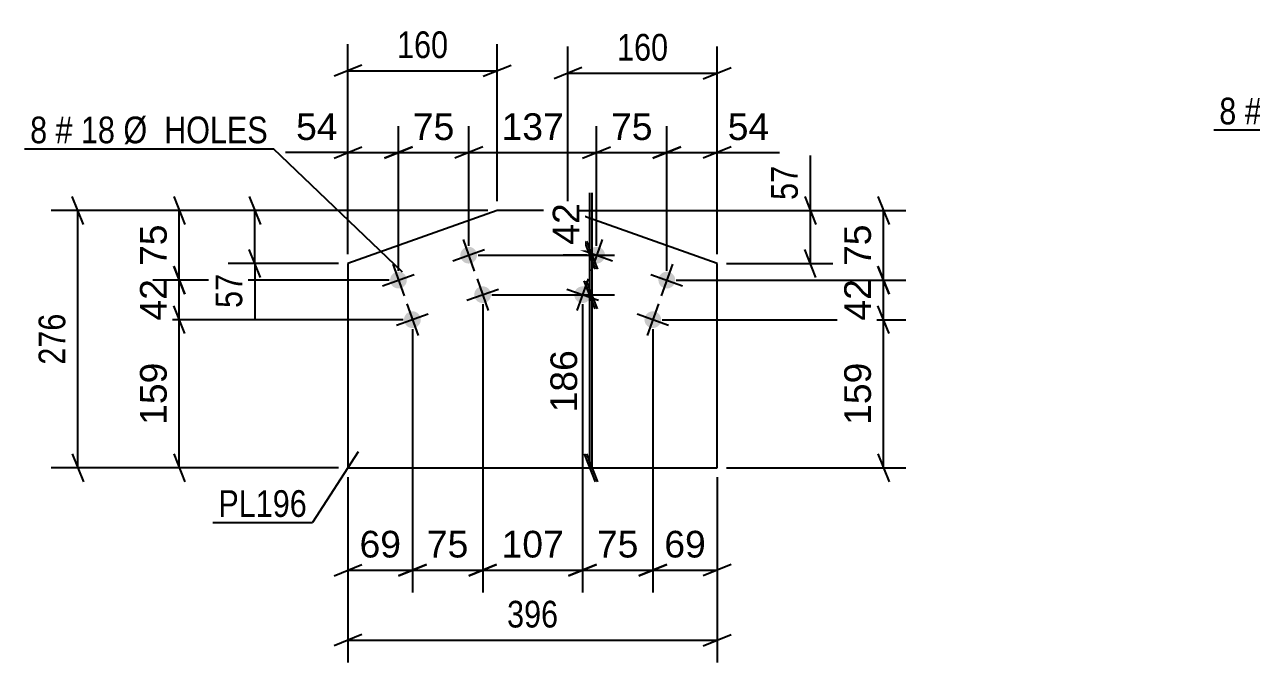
# Model space of a CAD drawing. Header units: millimetres. Extents: x 0 to 1189, y 0 to 841.
# Drawn here: x 307.3 to 439, y 211.9 to 280.4 of the extents above; entities that cross this region are included whole.
import ezdxf

# ---------------------------------------------------------------- set-up
doc = ezdxf.new("R2010")
doc.units = ezdxf.units.MM
doc.styles.add('Arial', font='ARIAL.TTF', dxfattribs={"height": 0.2})
doc.styles.add('Arial Narrow', font='ARIALN.TTF', dxfattribs={"height": 0.2})

# ---------------------------------------------------------------- blocks, each defined once
blk = doc.blocks.new('Bolt-203773696-2159 - 2133')
at = {"linetype": 'Continuous'}
for points in [[(355.82, 255.95, -1), (354.13, 255.35, -1)], [(348.28, 253.28, -1), (346.59, 252.67, -1)], [(357.33, 251.71, -1), (355.63, 251.11, -1)], [(349.79, 249.03, -1), (348.09, 248.43, -1)]]:
    blk.add_hatch(color=1, dxfattribs=at).paths.add_polyline_path(points)
at = {"color": 1, "linetype": 'Continuous'}
for p, q in [((354.37, 257.35), (355.58, 253.95)), ((353.28, 255.05), (356.67, 256.25)), ((346.83, 254.67), (348.04, 251.28)), ((345.74, 252.37), (349.13, 253.58)), ((355.88, 253.1), (357.08, 249.71)), ((354.78, 250.81), (358.18, 252.01)), ((348.34, 250.43), (349.54, 247.04)), ((347.24, 248.13), (350.64, 249.34))]:
    blk.add_line(p, q, dxfattribs=at)
blk = doc.blocks.new('Part-203773696-2149 - 2133')
at = {"color": 2, "linetype": 'Continuous'}
for p, q in [((358.05, 260.45), (342.02, 254.77)), ((365.64, 260.45), (358.05, 260.45)), ((381.66, 254.77), (365.64, 260.45)), ((342.02, 254.77), (342.02, 232.83)), ((381.66, 232.83), (381.66, 254.77)), ((342.02, 232.83), (381.66, 232.83))]:
    blk.add_line(p, q, dxfattribs=at)
blk = doc.blocks.new('Bolt-203773696-2154 - 2133')
at = {"linetype": 'Continuous'}
for points in [[(369.56, 255.35, -1), (367.86, 255.95, -1)], [(377.1, 252.67, -1), (375.4, 253.28, -1)], [(368.05, 251.11, -1), (366.36, 251.71, -1)], [(375.59, 248.43, -1), (373.9, 249.03, -1)]]:
    blk.add_hatch(color=1, dxfattribs=at).paths.add_polyline_path(points)
at = {"color": 1, "linetype": 'Continuous'}
for p, q in [((369.31, 257.35), (368.11, 253.95)), ((367.01, 256.25), (370.41, 255.05)), ((376.85, 254.67), (375.65, 251.28)), ((367.81, 253.1), (366.6, 249.71)), ((374.55, 253.58), (377.95, 252.37)), ((365.51, 252.01), (368.9, 250.81)), ((375.35, 250.43), (374.14, 247.04)), ((373.05, 249.34), (376.44, 248.13))]:
    blk.add_line(p, q, dxfattribs=at)
blk = doc.blocks.new('StraightDimension-203773696-2223 - 2133')
at = {"color": 7, "linetype": 'Continuous'}
for p, q in [((356.48, 250.41), (356.48, 219.46)), ((367.2, 250.41), (367.2, 219.46)), ((354.98, 221.26), (357.98, 222.46)), ((356.48, 221.86), (367.2, 221.86)), ((368.7, 222.46), (365.7, 221.26))]:
    blk.add_line(p, q, dxfattribs=at)
at = {"color": 0}
blk.add_wipeout([(365.78, 222.61), (365.78, 226.81), (357.91, 226.81), (357.91, 222.61)], dxfattribs=at)
at = {"color": 3, "style": 'Arial'}
blk.add_text('107', height=2.865, dxfattribs=at).set_placement((358.51, 223.21))
blk = doc.blocks.new('StraightDimension-203773696-2185 - 2133')
at = {"color": 7, "linetype": 'Continuous'}
for p, q in [((368.82, 249.91), (367.62, 252.91)), ((357.48, 251.41), (370.62, 251.41)), ((368.22, 232.83), (368.22, 251.41)), ((367.62, 234.33), (368.82, 231.33)), ((362.84, 232.83), (370.62, 232.83))]:
    blk.add_line(p, q, dxfattribs=at)
at = {"color": 0}
blk.add_wipeout([(367.47, 246.05), (363.27, 246.05), (363.27, 238.18), (367.47, 238.18)], dxfattribs=at)
at = {"color": 3, "style": 'Arial'}
blk.add_text('186', height=2.865, rotation=90.0002, dxfattribs=at).set_placement((366.87, 238.78))
blk = doc.blocks.new('StraightDimension-203773696-2161 - 2133')
at = {"color": 7, "linetype": 'Continuous'}
for p, q in [((368.57, 249.91), (367.37, 252.91)), ((367.97, 232.83), (367.97, 251.41)), ((368.2, 251.41), (370.37, 251.41)), ((367.37, 234.33), (368.57, 231.33)), ((362.84, 232.83), (370.37, 232.83))]:
    blk.add_line(p, q, dxfattribs=at)
at = {"color": 0}
blk.add_wipeout([(367.22, 246.05), (363.02, 246.05), (363.02, 238.18), (367.22, 238.18)], dxfattribs=at)
at = {"color": 3, "style": 'Arial'}
blk.add_text('186', height=2.865, rotation=90.0002, dxfattribs=at).set_placement((366.62, 238.78))
blk = doc.blocks.new('StraightDimension-203773696-2209 - 2133')
at = {"color": 7, "linetype": 'Continuous'}
for p, q in [((348.94, 247.73), (348.94, 219.46)), ((342.02, 231.83), (342.02, 219.46)), ((340.52, 221.26), (343.52, 222.46)), ((342.02, 221.86), (348.94, 221.86)), ((350.44, 222.46), (347.44, 221.26))]:
    blk.add_line(p, q, dxfattribs=at)
at = {"color": 0}
blk.add_wipeout([(348.31, 222.61), (348.31, 226.81), (342.66, 226.81), (342.66, 222.61)], dxfattribs=at)
at = {"color": 3, "style": 'Arial'}
blk.add_text('69', height=2.865, dxfattribs=at).set_placement((343.26, 223.21))
blk = doc.blocks.new('StraightDimension-203773696-2332 - 2133')
at = {"color": 7, "linetype": 'Continuous'}
for p, q in [((376.25, 253.98), (376.25, 269.51)), ((381.66, 255.77), (381.66, 269.51)), ((374.75, 266.06), (377.75, 267.26)), ((376.25, 266.66), (381.66, 266.66)), ((383.16, 267.26), (380.16, 266.06)), ((381.66, 266.66), (388.36, 266.66)), ((381.66, 266.66), (388.36, 266.66))]:
    blk.add_line(p, q, dxfattribs=at)
at = {"color": 0}
blk.add_wipeout([(387.83, 267.41), (387.83, 271.61), (382.19, 271.61), (382.19, 267.41)], dxfattribs=at)
at = {"color": 3, "style": 'Arial'}
blk.add_text('54', height=2.865, dxfattribs=at).set_placement((382.79, 268.01))
blk = doc.blocks.new('StraightDimension-203773696-2302 - 2133')
at = {"color": 7, "linetype": 'Continuous'}
for p, q in [((347.44, 253.98), (347.44, 269.51)), ((354.98, 256.65), (354.98, 269.51)), ((345.94, 266.06), (348.94, 267.26)), ((347.44, 266.66), (354.98, 266.66)), ((356.48, 267.26), (353.48, 266.06))]:
    blk.add_line(p, q, dxfattribs=at)
at = {"color": 0}
blk.add_wipeout([(354.03, 267.41), (354.03, 271.61), (348.38, 271.61), (348.38, 267.41)], dxfattribs=at)
at = {"color": 3, "style": 'Arial'}
blk.add_text('75', height=2.865, dxfattribs=at).set_placement((348.98, 268.01))
blk = doc.blocks.new('StraightDimension-203773696-2174 - 2133')
at = {"color": 7, "linetype": 'Continuous'}
for p, q in [((367.97, 255.65), (367.97, 262.35)), ((367.97, 255.65), (367.97, 262.35)), ((367.37, 257.15), (368.57, 254.15)), ((367.71, 255.65), (365.12, 255.65)), ((367.97, 251.41), (367.97, 255.65)), ((368.57, 249.91), (367.37, 252.91)), ((368.2, 251.41), (370.37, 251.41))]:
    blk.add_line(p, q, dxfattribs=at)
at = {"color": 0}
blk.add_wipeout([(367.22, 261.82), (363.02, 261.82), (363.02, 256.17), (367.22, 256.17)], dxfattribs=at)
at = {"color": 3, "style": 'Arial'}
blk.add_text('42', height=2.865, rotation=90.0002, dxfattribs=at).set_placement((366.62, 256.77))
blk = doc.blocks.new('StraightDimension-203773696-2198 - 2133')
at = {"color": 7, "linetype": 'Continuous'}
for p, q in [((368.22, 255.65), (368.22, 262.35)), ((368.22, 255.65), (368.22, 262.35)), ((367.62, 257.15), (368.82, 254.15)), ((355.98, 255.65), (370.62, 255.65)), ((368.22, 251.41), (368.22, 255.65)), ((368.82, 249.91), (367.62, 252.91)), ((357.48, 251.41), (370.62, 251.41))]:
    blk.add_line(p, q, dxfattribs=at)
at = {"color": 0}
blk.add_wipeout([(367.47, 261.82), (363.27, 261.82), (363.27, 256.17), (367.47, 256.17)], dxfattribs=at)
at = {"color": 3, "style": 'Arial'}
blk.add_text('42', height=2.865, rotation=90.0002, dxfattribs=at).set_placement((366.87, 256.77))
blk = doc.blocks.new('StraightDimension-203773696-2215 - 2133')
at = {"color": 7, "linetype": 'Continuous'}
for p, q in [((356.48, 250.41), (356.48, 219.46)), ((348.94, 247.73), (348.94, 219.46)), ((347.44, 221.26), (350.44, 222.46)), ((348.94, 221.86), (356.48, 221.86)), ((357.98, 222.46), (354.98, 221.26))]:
    blk.add_line(p, q, dxfattribs=at)
at = {"color": 0}
blk.add_wipeout([(355.53, 222.61), (355.53, 226.81), (349.89, 226.81), (349.89, 222.61)], dxfattribs=at)
at = {"color": 3, "style": 'Arial'}
blk.add_text('75', height=2.865, dxfattribs=at).set_placement((350.49, 223.21))
blk = doc.blocks.new('StraightDimension-203773696-2231 - 2133')
at = {"color": 7, "linetype": 'Continuous'}
for p, q in [((367.2, 250.41), (367.2, 219.46)), ((374.74, 247.73), (374.74, 219.46)), ((365.7, 221.26), (368.7, 222.46)), ((367.2, 221.86), (374.74, 221.86)), ((376.24, 222.46), (373.24, 221.26))]:
    blk.add_line(p, q, dxfattribs=at)
at = {"color": 0}
blk.add_wipeout([(373.8, 222.61), (373.8, 226.81), (368.15, 226.81), (368.15, 222.61)], dxfattribs=at)
at = {"color": 3, "style": 'Arial'}
blk.add_text('75', height=2.865, dxfattribs=at).set_placement((368.75, 223.21))
blk = doc.blocks.new('StraightDimension-203773696-2239 - 2133')
at = {"color": 7, "linetype": 'Continuous'}
for p, q in [((374.74, 247.73), (374.74, 219.46)), ((381.66, 231.83), (381.66, 219.46)), ((373.24, 221.26), (376.24, 222.46)), ((374.74, 221.86), (381.66, 221.86)), ((383.16, 222.46), (380.16, 221.26))]:
    blk.add_line(p, q, dxfattribs=at)
at = {"color": 0}
blk.add_wipeout([(381.03, 222.61), (381.03, 226.81), (375.38, 226.81), (375.38, 222.61)], dxfattribs=at)
at = {"color": 3, "style": 'Arial'}
blk.add_text('69', height=2.865, dxfattribs=at).set_placement((375.98, 223.21))
blk = doc.blocks.new('StraightDimension-203773696-2246 - 2133')
at = {"color": 7, "linetype": 'Continuous'}
for p, q in [((400.11, 247.23), (398.91, 250.23)), ((375.74, 248.73), (401.91, 248.73)), ((399.51, 232.83), (399.51, 248.73)), ((398.91, 234.33), (400.11, 231.33)), ((382.66, 232.83), (401.91, 232.83))]:
    blk.add_line(p, q, dxfattribs=at)
at = {"color": 0}
blk.add_wipeout([(398.76, 244.72), (394.56, 244.72), (394.56, 236.84), (398.76, 236.84)], dxfattribs=at)
at = {"color": 3, "style": 'Arial'}
blk.add_text('159', height=2.865, rotation=90.0002, dxfattribs=at).set_placement((398.16, 237.44))
blk = doc.blocks.new('StraightDimension-203773696-2379 - 2133')
at = {"color": 7, "linetype": 'Continuous'}
for p, q in [((313.62, 258.95), (312.42, 261.95)), ((357.05, 260.45), (310.17, 260.45)), ((313.02, 232.83), (313.02, 260.45)), ((312.42, 234.33), (313.62, 231.33)), ((341.02, 232.83), (310.17, 232.83))]:
    blk.add_line(p, q, dxfattribs=at)
at = {"color": 0}
blk.add_wipeout([(312.27, 249.98), (308.07, 249.98), (308.07, 243.3), (312.27, 243.3)], dxfattribs=at)
at = {"color": 3, "style": 'Arial Narrow'}
blk.add_text('276', height=2.863, rotation=90.0002, dxfattribs=at).set_placement((311.67, 243.9))
blk = doc.blocks.new('StraightDimension-203773696-2252 - 2133')
at = {"color": 7, "linetype": 'Continuous'}
for p, q in [((398.91, 254.48), (400.11, 251.48)), ((377.25, 252.98), (401.91, 252.98)), ((399.51, 248.73), (399.51, 252.98)), ((400.11, 247.23), (398.91, 250.23)), ((375.74, 248.73), (401.91, 248.73))]:
    blk.add_line(p, q, dxfattribs=at)
at = {"color": 0}
blk.add_wipeout([(398.76, 253.68), (394.56, 253.68), (394.56, 248.03), (398.76, 248.03)], dxfattribs=at)
at = {"color": 3, "style": 'Arial'}
blk.add_text('42', height=2.865, rotation=90.0002, dxfattribs=at).set_placement((398.16, 248.63))
blk = doc.blocks.new('StraightDimension-203773696-2260 - 2133')
at = {"color": 7, "linetype": 'Continuous'}
for p, q in [((398.91, 261.95), (400.11, 258.95)), ((366.64, 260.45), (401.91, 260.45)), ((399.51, 252.98), (399.51, 260.45)), ((400.11, 251.48), (398.91, 254.48)), ((377.25, 252.98), (401.91, 252.98))]:
    blk.add_line(p, q, dxfattribs=at)
at = {"color": 0}
blk.add_wipeout([(398.76, 259.54), (394.56, 259.54), (394.56, 253.89), (398.76, 253.89)], dxfattribs=at)
at = {"color": 3, "style": 'Arial'}
blk.add_text('75', height=2.865, rotation=90.0002, dxfattribs=at).set_placement((398.16, 254.49))
blk = doc.blocks.new('StraightDimension-203773696-2269 - 2133')
at = {"color": 7, "linetype": 'Continuous'}
for p, q in [((324.51, 247.23), (323.31, 250.23)), ((347.94, 248.73), (321.06, 248.73)), ((323.91, 232.83), (323.91, 248.73)), ((323.31, 234.33), (324.51, 231.33)), ((341.02, 232.83), (321.06, 232.83))]:
    blk.add_line(p, q, dxfattribs=at)
at = {"color": 0}
blk.add_wipeout([(323.16, 244.72), (318.96, 244.72), (318.96, 236.84), (323.16, 236.84)], dxfattribs=at)
at = {"color": 3, "style": 'Arial'}
blk.add_text('159', height=2.865, rotation=90.0002, dxfattribs=at).set_placement((322.56, 237.44))
blk = doc.blocks.new('StraightDimension-203773696-2275 - 2133')
at = {"color": 7, "linetype": 'Continuous'}
for p, q in [((323.31, 254.48), (324.51, 251.48)), ((346.44, 252.98), (321.06, 252.98)), ((323.91, 248.73), (323.91, 252.98)), ((324.51, 247.23), (323.31, 250.23)), ((347.94, 248.73), (321.06, 248.73))]:
    blk.add_line(p, q, dxfattribs=at)
at = {"color": 0}
blk.add_wipeout([(323.16, 253.68), (318.96, 253.68), (318.96, 248.03), (323.16, 248.03)], dxfattribs=at)
at = {"color": 3, "style": 'Arial'}
blk.add_text('42', height=2.865, rotation=90.0002, dxfattribs=at).set_placement((322.56, 248.63))
blk = doc.blocks.new('StraightDimension-203773696-2283 - 2133')
at = {"color": 7, "linetype": 'Continuous'}
for p, q in [((323.31, 261.95), (324.51, 258.95)), ((357.05, 260.45), (321.06, 260.45)), ((323.91, 252.98), (323.91, 260.45)), ((324.51, 251.48), (323.31, 254.48)), ((346.44, 252.98), (321.06, 252.98))]:
    blk.add_line(p, q, dxfattribs=at)
at = {"color": 0}
blk.add_wipeout([(323.16, 259.54), (318.96, 259.54), (318.96, 253.89), (323.16, 253.89)], dxfattribs=at)
at = {"color": 3, "style": 'Arial'}
blk.add_text('75', height=2.865, rotation=90.0002, dxfattribs=at).set_placement((322.56, 254.49))
blk = doc.blocks.new('StraightDimension-203773696-2292 - 2133')
at = {"color": 7, "linetype": 'Continuous'}
for p, q in [((342.02, 255.77), (342.02, 269.51)), ((347.44, 253.98), (347.44, 269.51)), ((342.02, 266.66), (335.33, 266.66)), ((342.02, 266.66), (335.33, 266.66)), ((340.52, 266.06), (343.52, 267.26)), ((342.02, 266.66), (347.44, 266.66)), ((348.94, 267.26), (345.94, 266.06))]:
    blk.add_line(p, q, dxfattribs=at)
at = {"color": 0}
blk.add_wipeout([(341.5, 267.41), (341.5, 271.61), (335.85, 271.61), (335.85, 267.41)], dxfattribs=at)
at = {"color": 3, "style": 'Arial'}
blk.add_text('54', height=2.865, dxfattribs=at).set_placement((336.45, 268.01))
blk = doc.blocks.new('StraightDimension-203773696-2312 - 2133')
at = {"color": 7, "linetype": 'Continuous'}
for p, q in [((354.98, 256.65), (354.98, 269.51)), ((368.71, 256.65), (368.71, 269.51)), ((356.48, 267.26), (353.48, 266.06)), ((354.98, 266.66), (368.71, 266.66)), ((367.21, 266.06), (370.21, 267.26))]:
    blk.add_line(p, q, dxfattribs=at)
at = {"color": 0}
blk.add_wipeout([(365.78, 267.41), (365.78, 271.61), (357.91, 271.61), (357.91, 267.41)], dxfattribs=at)
at = {"color": 3, "style": 'Arial'}
blk.add_text('137', height=2.865, dxfattribs=at).set_placement((358.51, 268.01))
blk = doc.blocks.new('StraightDimension-203773696-2322 - 2133')
at = {"color": 7, "linetype": 'Continuous'}
for p, q in [((368.71, 256.65), (368.71, 269.51)), ((376.25, 253.98), (376.25, 269.51)), ((367.21, 266.06), (370.21, 267.26)), ((368.71, 266.66), (376.25, 266.66)), ((377.75, 267.26), (374.75, 266.06))]:
    blk.add_line(p, q, dxfattribs=at)
at = {"color": 0}
blk.add_wipeout([(375.3, 267.41), (375.3, 271.61), (369.66, 271.61), (369.66, 267.41)], dxfattribs=at)
at = {"color": 3, "style": 'Arial'}
blk.add_text('75', height=2.865, dxfattribs=at).set_placement((370.26, 268.01))
blk = doc.blocks.new('StraightDimension-203773696-2343 - 2133')
at = {"color": 7, "linetype": 'Continuous'}
for p, q in [((365.64, 261.45), (365.64, 278.03)), ((381.66, 255.77), (381.66, 278.03)), ((367.14, 275.78), (364.14, 274.58)), ((380.16, 274.58), (383.16, 275.78)), ((365.64, 275.18), (381.66, 275.18))]:
    blk.add_line(p, q, dxfattribs=at)
at = {"color": 0}
blk.add_wipeout([(376.99, 275.93), (376.99, 280.13), (370.31, 280.13), (370.31, 275.93)], dxfattribs=at)
at = {"color": 3, "style": 'Arial Narrow'}
blk.add_text('160', height=2.863, dxfattribs=at).set_placement((370.91, 276.53))
blk = doc.blocks.new('StraightDimension-203773696-2354 - 2133')
at = {"color": 7, "linetype": 'Continuous'}
for p, q in [((342.02, 255.77), (342.02, 278.3)), ((358.05, 261.45), (358.05, 278.3)), ((343.52, 276.05), (340.52, 274.85)), ((342.02, 275.45), (358.05, 275.45)), ((356.55, 274.85), (359.55, 276.05))]:
    blk.add_line(p, q, dxfattribs=at)
at = {"color": 0}
blk.add_wipeout([(353.38, 276.2), (353.38, 280.4), (346.69, 280.4), (346.69, 276.2)], dxfattribs=at)
at = {"color": 3, "style": 'Arial Narrow'}
blk.add_text('160', height=2.863, dxfattribs=at).set_placement((347.29, 276.8))
blk = doc.blocks.new('StraightDimension-203773696-2365 - 2133')
at = {"color": 7, "linetype": 'Continuous'}
for p, q in [((331.42, 261.95), (332.62, 258.95)), ((357.05, 260.45), (329.17, 260.45)), ((332.02, 254.77), (332.02, 260.45)), ((332.62, 253.27), (331.42, 256.27)), ((341.02, 254.77), (329.17, 254.77)), ((332.02, 254.77), (332.02, 248.86)), ((332.02, 254.77), (332.02, 248.86))]:
    blk.add_line(p, q, dxfattribs=at)
at = {"color": 0}
blk.add_wipeout([(331.27, 254.24), (327.07, 254.24), (327.07, 249.39), (331.27, 249.39)], dxfattribs=at)
at = {"color": 3, "style": 'Arial Narrow'}
blk.add_text('57', height=2.863, rotation=90.0002, dxfattribs=at).set_placement((330.67, 249.99))
blk = doc.blocks.new('StraightDimension-203773696-2374 - 2133')
at = {"color": 7, "linetype": 'Continuous'}
for p, q in [((342.02, 231.83), (342.02, 211.95)), ((381.66, 231.83), (381.66, 211.95)), ((343.52, 214.95), (340.52, 213.75)), ((380.16, 213.75), (383.16, 214.95)), ((342.02, 214.35), (381.66, 214.35))]:
    blk.add_line(p, q, dxfattribs=at)
at = {"color": 0}
blk.add_wipeout([(365.18, 215.1), (365.18, 219.3), (358.5, 219.3), (358.5, 215.1)], dxfattribs=at)
at = {"color": 3, "style": 'Arial Narrow'}
blk.add_text('396', height=2.863, dxfattribs=at).set_placement((359.1, 215.7))
blk = doc.blocks.new('StraightDimension-203773696-2388 - 2133')
at = {"color": 7, "linetype": 'Continuous'}
for p, q in [((391.66, 260.45), (391.66, 266.36)), ((391.66, 260.45), (391.66, 266.36)), ((391.06, 261.95), (392.26, 258.95)), ((366.64, 260.45), (394.06, 260.45)), ((391.66, 254.77), (391.66, 260.45)), ((392.26, 253.27), (391.06, 256.27)), ((382.66, 254.77), (394.06, 254.77))]:
    blk.add_line(p, q, dxfattribs=at)
at = {"color": 0}
blk.add_wipeout([(390.91, 265.83), (386.71, 265.83), (386.71, 260.98), (390.91, 260.98)], dxfattribs=at)
at = {"color": 3, "style": 'Arial Narrow'}
blk.add_text('57', height=2.863, rotation=90.0002, dxfattribs=at).set_placement((390.31, 261.58))
blk = doc.blocks.new('Mark-203773696-2145 - 2133')
at = {"color": 0}
blk.add_wipeout([(337.62, 227.57), (337.62, 230.57), (328.11, 230.57), (328.11, 227.57)], dxfattribs=at)
blk.add_wipeout([(337.62, 227.57), (337.62, 230.57), (328.11, 230.57), (328.11, 227.57)], dxfattribs=at)
at = {"color": 30, "linetype": 'Continuous'}
for p in [(343.11, 234.56), (327.51, 226.97)]:
    blk.add_line(p, (338.22, 226.97), dxfattribs=at)
at = {"color": 3, "style": 'Arial Narrow'}
blk.add_text('PL196', height=2.863, dxfattribs=at).set_placement((328.11, 227.57))
blk = doc.blocks.new('MarkSet-203773696-2396 - 2133')
at = {"color": 0}
for points in [[(309.72, 267.66), (309.72, 270.66), (307.9, 270.66), (307.9, 267.66)], [(312.45, 267.66), (312.45, 270.66), (310.62, 270.66), (310.62, 267.66)], [(317.01, 267.66), (317.01, 270.66), (313.35, 270.66), (313.35, 267.66)], [(333.44, 267.66), (333.44, 270.66), (317.91, 270.66), (317.91, 267.66)]]:
    blk.add_wipeout(points, dxfattribs=at)
for points in [[(309.72, 267.66), (309.72, 270.66), (307.9, 270.66), (307.9, 267.66)], [(312.45, 267.66), (312.45, 270.66), (310.62, 270.66), (310.62, 267.66)], [(317.01, 267.66), (317.01, 270.66), (313.35, 270.66), (313.35, 267.66)], [(333.44, 267.66), (333.44, 270.66), (317.91, 270.66), (317.91, 267.66)]]:
    blk.add_wipeout(points, dxfattribs=at)
at = {"color": 7, "linetype": 'Continuous'}
for p in [(307.3, 267.06), (347.87, 253.84)]:
    blk.add_line(p, (334.04, 267.06), dxfattribs=at)
at = {"color": 3, "style": 'Arial Narrow'}
for s, height, p in [('8', 2.86, (307.9, 267.66)), ('#', 2.86, (310.62, 267.66)), ('18', 2.863, (313.35, 267.66)), ('Ø  HOLES', 2.863, (317.91, 267.66))]:
    blk.add_text(s, height=height, dxfattribs=at).set_placement(p)
blk = doc.blocks.new('MarkSet-203773696-2123 - 1823')
at = {"color": 0}
for points in [[(437.39, 269.69), (437.39, 272.69), (435.56, 272.69), (435.56, 269.69)], [(440.11, 269.69), (440.11, 272.69), (438.29, 272.69), (438.29, 269.69)], [(444.67, 269.69), (444.67, 272.69), (441.01, 272.69), (441.01, 269.69)], [(461.1, 269.69), (461.1, 272.69), (445.57, 272.69), (445.57, 269.69)]]:
    blk.add_wipeout(points, dxfattribs=at)
for points in [[(437.39, 269.69), (437.39, 272.69), (435.56, 272.69), (435.56, 269.69)], [(440.11, 269.69), (440.11, 272.69), (438.29, 272.69), (438.29, 269.69)], [(444.67, 269.69), (444.67, 272.69), (441.01, 272.69), (441.01, 269.69)], [(461.1, 269.69), (461.1, 272.69), (445.57, 272.69), (445.57, 269.69)]]:
    blk.add_wipeout(points, dxfattribs=at)
at = {"color": 7, "linetype": 'Continuous'}
for p in [(434.96, 269.09), (474.28, 254.72)]:
    blk.add_line(p, (461.7, 269.09), dxfattribs=at)
at = {"color": 3, "style": 'Arial Narrow'}
for s, height, p in [('Ø  HOLES', 2.863, (445.57, 269.69)), ('8', 2.86, (435.56, 269.69)), ('#', 2.86, (438.29, 269.69)), ('18', 2.863, (441.01, 269.69))]:
    blk.add_text(s, height=height, dxfattribs=at).set_placement(p)

msp = doc.modelspace()

# ---------------------------------------------------------------- block references
for name in ['MarkSet-203773696-2123 - 1823', 'Part-203773696-2149 - 2133', 'Bolt-203773696-2159 - 2133', 'Bolt-203773696-2154 - 2133']:
    msp.add_blockref(name, (0, 0))

# ---------------------------------------------------------------- next in the draw order: block references
for name in ['StraightDimension-203773696-2302 - 2133', 'StraightDimension-203773696-2332 - 2133', 'StraightDimension-203773696-2223 - 2133', 'StraightDimension-203773696-2209 - 2133']:
    msp.add_blockref(name, (0, 0))

# ---------------------------------------------------------------- next in the draw order: block references
msp.add_blockref('StraightDimension-203773696-2185 - 2133', (0, 0))

# ---------------------------------------------------------------- next in the draw order: block references
msp.add_blockref('StraightDimension-203773696-2161 - 2133', (0, 0))

# ---------------------------------------------------------------- next in the draw order: block references
msp.add_blockref('StraightDimension-203773696-2174 - 2133', (0, 0))

# ---------------------------------------------------------------- next in the draw order: block references
msp.add_blockref('StraightDimension-203773696-2198 - 2133', (0, 0))

# ---------------------------------------------------------------- next in the draw order: block references
for name in ['StraightDimension-203773696-2215 - 2133', 'StraightDimension-203773696-2231 - 2133']:
    msp.add_blockref(name, (0, 0))

# ---------------------------------------------------------------- next in the draw order: block references
for name in ['StraightDimension-203773696-2379 - 2133', 'StraightDimension-203773696-2239 - 2133']:
    msp.add_blockref(name, (0, 0))

# ---------------------------------------------------------------- next in the draw order: block references
for name in ['StraightDimension-203773696-2269 - 2133', 'StraightDimension-203773696-2246 - 2133']:
    msp.add_blockref(name, (0, 0))

# ---------------------------------------------------------------- next in the draw order: block references
for name in ['StraightDimension-203773696-2275 - 2133', 'StraightDimension-203773696-2252 - 2133', 'StraightDimension-203773696-2374 - 2133']:
    msp.add_blockref(name, (0, 0))

# ---------------------------------------------------------------- next in the draw order: block references
for name in ['StraightDimension-203773696-2283 - 2133', 'StraightDimension-203773696-2260 - 2133', 'Mark-203773696-2145 - 2133']:
    msp.add_blockref(name, (0, 0))

# ---------------------------------------------------------------- next in the draw order: block references
for name in ['StraightDimension-203773696-2292 - 2133', 'StraightDimension-203773696-2312 - 2133']:
    msp.add_blockref(name, (0, 0))

# ---------------------------------------------------------------- next in the draw order: block references
for name in ['StraightDimension-203773696-2354 - 2133', 'StraightDimension-203773696-2322 - 2133']:
    msp.add_blockref(name, (0, 0))

# ---------------------------------------------------------------- next in the draw order: block references
for name in ['StraightDimension-203773696-2343 - 2133', 'StraightDimension-203773696-2365 - 2133']:
    msp.add_blockref(name, (0, 0))

# ---------------------------------------------------------------- next in the draw order: block references
for name in ['MarkSet-203773696-2396 - 2133', 'StraightDimension-203773696-2388 - 2133']:
    msp.add_blockref(name, (0, 0))

doc.saveas('drawing.dxf')
